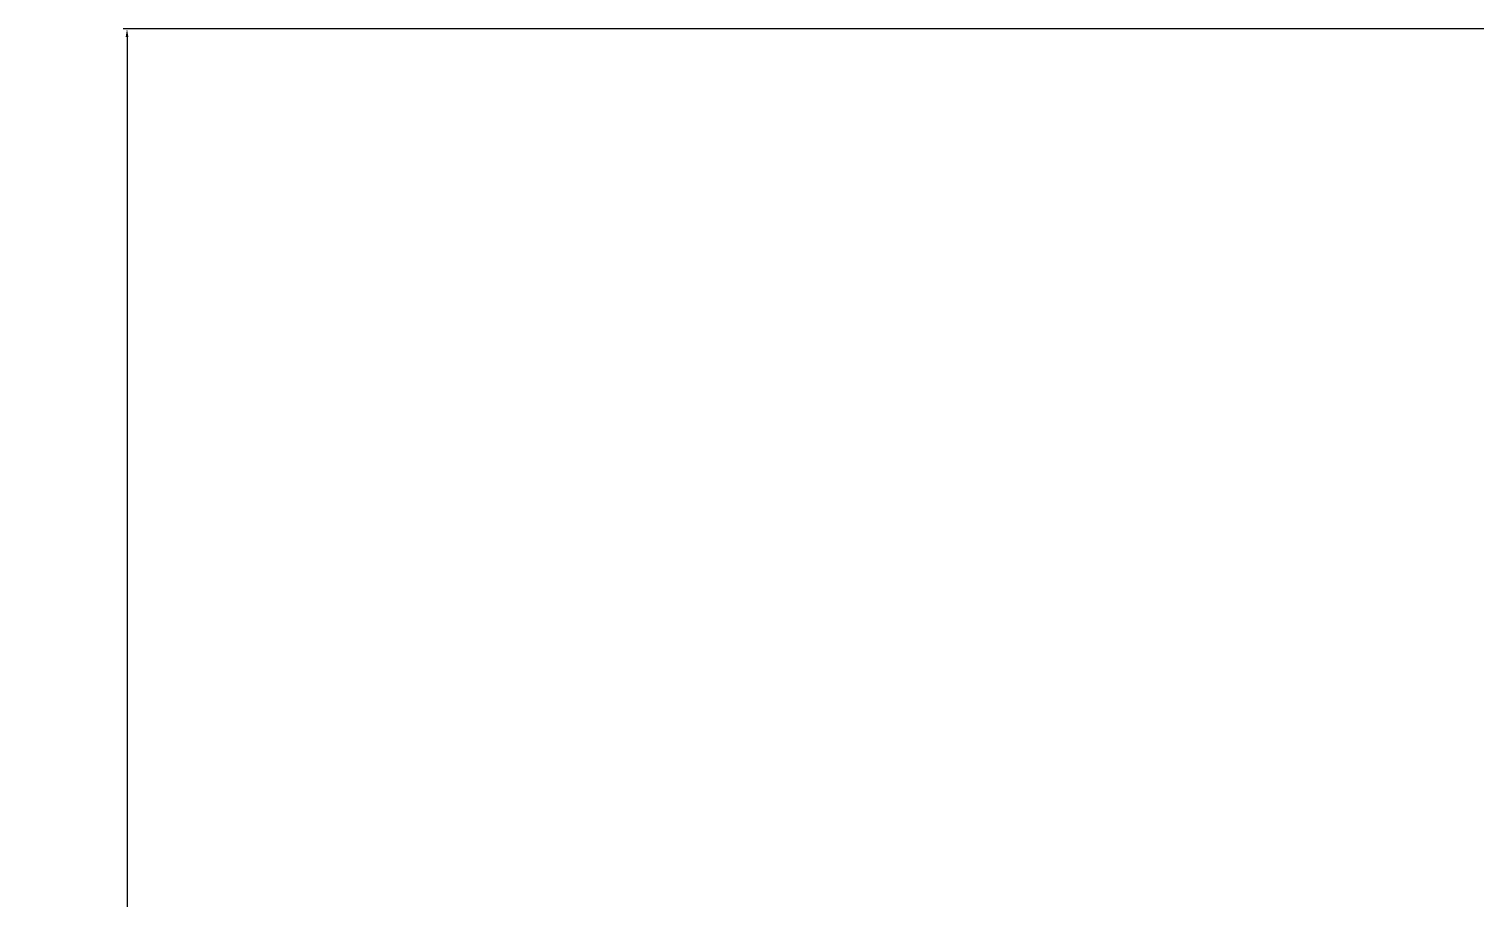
# Model space of a CAD drawing. Header units: millimetres. Extents: x -345 to 3401, y 2973 to 5256.
# Drawn here: x -344.8 to 107.4, y 4701 to 4973.1 of the extents above; entities that cross this region are included whole.
import ezdxf

# ---------------------------------------------------------------- set-up
doc = ezdxf.new("R2010")
doc.units = ezdxf.units.MM
doc.layers.add('SYMS', color=7, linetype='Continuous')
doc.styles.get("Standard").update_dxf_attribs({"font": 'arial.ttf'})
doc.styles.add('WD', font='romans.shx')
doc.dimstyles.new('ISO-25', dxfattribs={"dimtxt": 2.5, "dimasz": 2.5, "dimexe": 1.25, "dimexo": 0.625, "dimtad": 1, "dimtxsty": 'Standard', "dimcen": 2.5, "dimadec": 0, "dimazin": 0, "dimtfac": 1, "dimtmove": 0, "dimatfit": 3, "dimfxl": 1, "dimarcsym": 0})

# ---------------------------------------------------------------- blocks, each defined once
blk = doc.blocks.new('*D36')
at = {"layer": 'Defpoints', "color": 0, "transparency": 16777216}
for p in [(117.89, 4973.08), (-314.2, 2973.12), (117.89, 2973.12)]:
    blk.add_point(p, dxfattribs=at)
at = {"layer": 'SYMS', "color": 0, "lineweight": -2, "transparency": 16777216}
for p, q in [((117.26, 4973.08), (-315.45, 4973.08)), ((-314.2, 4970.58), (-314.2, 2975.62)), ((117.26, 2973.12), (-315.45, 2973.12))]:
    blk.add_line(p, q, dxfattribs=at)
at = {"layer": 'SYMS', "color": 0, "transparency": 16777216}
for points in [[(-314.62, 4970.58), (-313.78, 4970.58), (-314.2, 4973.08)], [(-314.62, 2975.62), (-313.78, 2975.62), (-314.2, 2973.12)]]:
    blk.add_solid(points, dxfattribs=at)
at = {"layer": 'SYMS', "color": 0, "transparency": 16777216, "insert": (-329.82, 3973.1), "char_height": 2.5, "attachment_point": 5, "rotation": 90, "style": 'WD'}
blk.add_mtext('{\\H12x;200 cm}', dxfattribs=at)

msp = doc.modelspace()

# ---------------------------------------------------------------- dimensions: what is measured, and where the dimension line sits
at = {"layer": 'SYMS'}
dim = msp.add_linear_dim(base=(-314.199, 2973.117), p1=(117.889, 4973.081), p2=(117.889, 2973.117), angle=90, text='{\\H12x;200 cm}', dimstyle='ISO-25', override={"dimtxsty": 'WD'}, dxfattribs=at)
dim.commit()
dim.dimension.update_dxf_attribs({"geometry": '*D36', "text_midpoint": (-329.824, 3973.099)})

doc.saveas('drawing.dxf')
